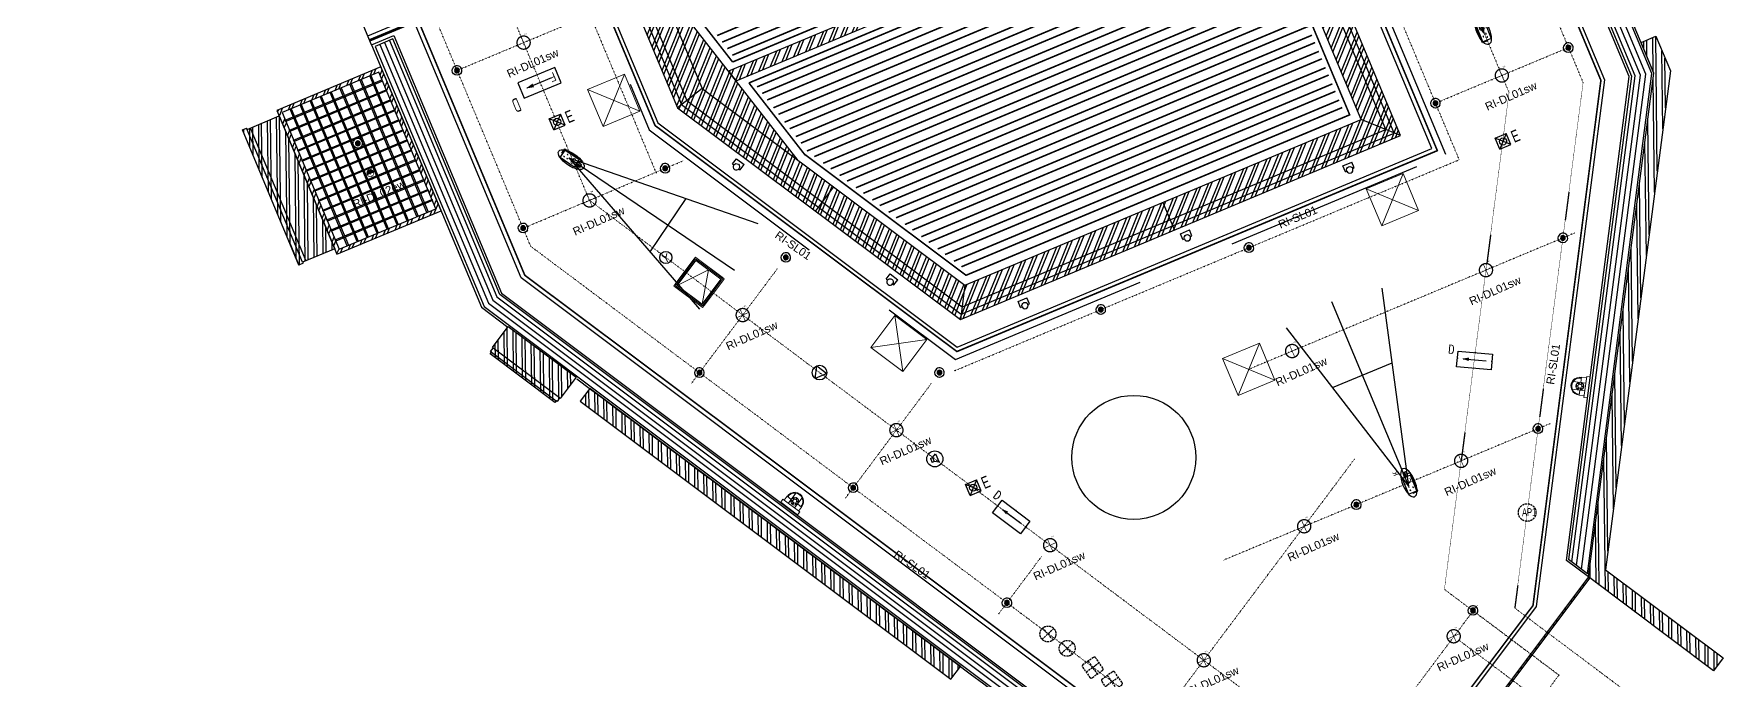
# Model space of a CAD drawing. Header units: millimetres. Extents: x 768159 to 833032, y -1374957 to -1225629.
# Drawn here: x 786417 to 807533, y -1357811 to -1349732 of the extents above; entities that cross this region are included whole.
import ezdxf
from ezdxf.enums import TextEntityAlignment as Align

# ---------------------------------------------------------------- set-up
doc = ezdxf.new("R2010")
doc.units = ezdxf.units.MM
doc.header["$LTSCALE"] = 10
doc.header["$MEASUREMENT"] = 0
for name, pattern in [('ACAD_ISO05W100', [33, 24, -3, 0, -3, 0, -3]), ('ACAD_ISO07W100', [3, 0, -3]), ('CENTER', [50.8, 31.75, -6.35, 6.35, -6.35]), ('DASH', [0.35, 0.25, -0.1]), ('DASHED2', [0.375, 0.25, -0.125])]:
    doc.linetypes.add(name, pattern=pattern)
for name, color, linetype in [('I —平顶—音响设备', 144, 'Continuous'), ('I—平面—填充01(线状)', 8, 'Continuous'), ('I—平顶-投影仪、监控', 62, 'Continuous'), ('I—平顶—喷淋', 21, 'Continuous'), ('I—平顶—填充01(线状)', 8, 'Continuous'), ('I—平顶—暖通', 144, 'Continuous'), ('I—平顶—检修口', 144, 'Continuous'), ('I—平顶—消防指示灯', 62, 'Continuous'), ('I—平顶—消防设施', 10, 'Continuous'), ('I—平顶—灯具', 62, 'Continuous'), ('I—平顶—烟感', 144, 'Continuous'), ('I—平顶—设备定位尺寸标注', 232, 'Continuous'), ('I—平顶—通讯', 24, 'Continuous'), ('I—平顶—造型', 122, 'Continuous')]:
    doc.layers.add(name, color=color, linetype=linetype)
doc.layers.add('检修口', color=7, linetype='Continuous', lineweight=0)
doc.styles.add('_TEL_DIM', font='SIMPLEX', dxfattribs={"width": 0.8, "height": 3.5, "bigfont": 'HZTXT'})
doc.styles.add('ARIAL', font='arial.ttf')
doc.styles.add('hz', font='', dxfattribs={"width": 0.8, "height": 5})
doc.styles.get("Standard").update_dxf_attribs({"font": 'arial.ttf'})
doc.styles.add('XD2008', font='xd-hzs.shx', dxfattribs={"width": 0.7, "bigfont": 'xd-hztxt.shx'})
doc.styles.add('平顶图图例(客房区A2）$0$HZDX', font='ROMANS.shx', dxfattribs={"width": 0.8, "bigfont": 'hztxt.shx'})
doc.styles.add('平顶图图例(客房区A2）$0$XD2008', font='SIMYOU.TTF', dxfattribs={"width": 0.7})
doc.styles.add('幼圆', font='SIMYOU.TTF', dxfattribs={"width": 0.7})
doc.styles.get('hz').set_extended_font_data('Microsoft YaHei')
doc.dimstyles.new('標準', dxfattribs={"dimtxt": 2.5, "dimasz": 0.8, "dimexe": 0, "dimexo": 0, "dimgap": 1, "dimtad": 1, "dimdec": 0, "dimzin": 0, "dimdsep": 46, "dimtxsty": 'Standard', "dimblk": 'DOT', "dimcen": 1, "dimaunit": 1, "dimadec": 3, "dimazin": 0, "dimtfac": 1, "dimtdec": 0, "dimtmove": 2, "dimatfit": 3, "dimfxl": 1, "dimtolj": 1, "dimtzin": 0, "dimarcsym": 0})
pattern_1 = [(90.68913, (763676.32, -1331262.48), (-112.49186, -1.35307), []), (90.68913, (763713.37, -1331224.53), (-112.49186, -1.35307), [])]

# ---------------------------------------------------------------- blocks, each defined once
blk = doc.blocks.new('*D1467')
at = {"layer": 'Defpoints', "color": 0, "transparency": 16777216}
for p in [(83, 69), (83, 0), (-82, 0)]:
    blk.add_point(p, dxfattribs=at)
at = {"color": 0, "transparency": 16777216, "insert": (69, 89), "char_height": 15, "attachment_point": 5}
blk.add_mtext('\\A1;165', dxfattribs=at)
blk = doc.blocks.new('_Dot')
at = {"color": 0, "linetype": 'ByBlock', "lineweight": -2}
blk.add_line((-0.5, 0), (-1, 0), dxfattribs=at)
at = {"color": 0, "linetype": 'ByBlock', "const_width": 0.5}
blk.add_lwpolyline([(-0.25, 0, 1), (0.25, 0, 1)], format="xyb", close=True, dxfattribs=at)
blk = doc.blocks.new('背景音乐广播')
at = {"extrusion": (-0.142132, 0.122044, 0.982295)}
for p, q in [((-48, 26, -10), (-47, -30, -3)), ((-48, 26, -10), (-20, 26, -6)), ((-20, 26, -6), (33, 56, -2)), ((-20, 26, -6), (-20, -29, 1)), ((33, 56, -2), (34, -58, 12)), ((-20, -29, 1), (-47, -30, -3)), ((34, -58, 12), (-20, -29, 1))]:
    blk.add_line(p, q, dxfattribs=at)
blk.add_circle((0, 0), 100)
at = {"color": 7, "extrusion": (-0.142132, 0.122044, 0.982295), "style": '_TEL_DIM', "flags": 1}
blk.add_attdef('A', text='', height=0.004, rotation=131.612, dxfattribs=at).set_placement((0, 0), align=Align.MIDDLE_CENTER)
blk = doc.blocks.new('吸顶扬声器')
for p, q in [((-58, -33), (0, 67)), ((0, 67), (58, -33)), ((58, -33), (-58, -33))]:
    blk.add_line(p, q)
blk.add_circle((0, 0), 67.2)
blk = doc.blocks.new('应急照明灯')
at = {"ltscale": 250}
for p, q in [((-150, -150), (-150, 150)), ((-150, 150), (150, 150)), ((150, 150), (-150, -150)), ((150, -150), (-150, 150)), ((150, -150), (150, 150)), ((-150, -150), (150, -150))]:
    blk.add_line(p, q, dxfattribs=at)
blk.add_circle((0, 0), 90, dxfattribs=at)
at = {"style": '平顶图图例(客房区A2）$0$XD2008', "width": 0.7}
blk.add_text('E', height=300, dxfattribs=at).set_placement((338, -143), align=Align.CENTER)
blk = doc.blocks.new('平顶图图例(客房区A2）$0$烟感')
at = {"layer": 'I—平顶—烟感', "linetype": 'Continuous'}
blk.add_circle((0, 0), 2.16, dxfattribs=at)
at = {"layer": 'I—平顶—烟感', "linetype": 'Continuous', "style": '平顶图图例(客房区A2）$0$HZDX'}
blk.add_text('Y', height=2.86, dxfattribs=at).set_placement((-1.14, -1.69))
blk = doc.blocks.new('上下喷1111')
h = blk.add_hatch(color=256)
h.dxf.hatch_style = 1
edge = h.paths.add_edge_path()
edge.add_arc((0, 0), 0.5, 0, 180)
edge.add_arc((0, 0), 0.5, 180, 360)
at = {"elevation": 0}
for points in [[(-1, 0, -1), (1, 0, 0.084041)], [(-1, 0, 1), (1, 0, -0.084041)]]:
    blk.add_lwpolyline(points, format="xyb", dxfattribs=at)
blk.add_lwpolyline([(0.5, 0, 1), (-0.5, 0, 1)], format="xyb", close=True, dxfattribs=at)
blk = doc.blocks.new('防护冷却水幕')
for p, q in [((-0.75, 0), (-0.75, 1)), ((-0.75, 1), (0.75, 1)), ((-0.75, 0), (-0.5, 0)), ((0.5, 0, 0), (0.75, 0, 0)), ((0.75, 0, 0), (0.75, 1, 0))]:
    blk.add_line(p, q)
for points in [[(-0.5, 0, -0.999989), (0.5, 0, 0.066758)], [(-0.5, 0, 0.999989), (0.5, 0, -0.066758)]]:
    blk.add_lwpolyline(points, format="xyb")
blk = doc.blocks.new('A$Cd42e4ebf')
at = {"lineweight": 0}
for p, q in [((8.81, 7.37), (0, 7.37)), ((0, 7.37), (0, 5.88)), ((8.81, 5.88), (8.81, 7.37)), ((0.59, 5.88), (0.59, 3.81)), ((8.21, 3.81), (8.21, 5.88))]:
    blk.add_line(p, q, dxfattribs=at)
for points in [[(8.81, 5.88), (0, 5.88)], [(0.59, 3.81), (2.79, 3.81)], [(2.79, 5.88), (2.79, 0.56)], [(6.01, 5.88), (6.01, 0.56)], [(8.21, 3.81), (6.01, 3.81)]]:
    blk.add_lwpolyline(points, dxfattribs=at)
for centre, radius in [((4.4, 3.56), 1.65), ((3.34, 2.96), 0.271), ((3.34, 4.19), 0.257), ((4.4, 3.56), 0.804), ((4.4, 4.78), 0.254), ((4.4, 2.35), 0.255), ((5.44, 2.94), 0.269), ((5.46, 4.15), 0.254)]:
    blk.add_circle(centre, radius, dxfattribs=at)
for radius, start, end in [(3.73, 176.09951, 3.90049), (3.4, 175.71085, 4.28915)]:
    blk.add_arc((4.4, 3.56), radius, start, end, dxfattribs=at)
blk = doc.blocks.new('WIFI1')
at = {"linetype": 'DASH', "ltscale": 10, "extrusion": (-0.131049, -0.073706, 0.988632)}
for p, q in [((-91, -39, -15), (92, 37, 15)), ((-39, 92, 2), (39, -92, -2))]:
    blk.add_line(p, q, dxfattribs=at)
blk.add_lwpolyline([(68, -109, 0.414214), (90, -91), (109, 68, 0.414214), (91, 90), (-68, 109, 0.414214), (-90, 91), (-109, -68, 0.414214), (-91, -90), (70, -109)], format="xyb", dxfattribs=at)
blk = doc.blocks.new('碗状1')
at = {"linetype": 'DASH', "ltscale": 10, "extrusion": (-0.131049, -0.073706, 0.988632)}
for p, q in [((86, 48, 15), (-86, -48, -15)), ((-49, 87), (49, -87))]:
    blk.add_line(p, q, dxfattribs=at)
blk.add_circle((0, 0), 100, dxfattribs=at)
blk = doc.blocks.new('*D58')
at = {"layer": 'Defpoints', "color": 0, "transparency": 16777216}
for p in [(43, 36), (43, 0), (-42, 0)]:
    blk.add_point(p, dxfattribs=at)
at = {"color": 0, "transparency": 16777216, "insert": (36, 46), "char_height": 15, "attachment_point": 5}
blk.add_mtext('\\A1;85', dxfattribs=at)
blk = doc.blocks.new('SH9-室内半球1080P')
for p, q in [((93, 213), (345, 213)), ((93, 147), (93, 213)), ((345, 170), (345, 213)), ((103, 147), (93, 147)), ((316, 150), (375, 150)), ((316, 137), (375, 137))]:
    blk.add_line(p, q)
for points in [[(103, 203), (316, 203), (316, 90), (103, 90)], [(316, 170), (375, 170), (375, 123), (316, 123)]]:
    blk.add_lwpolyline(points, close=True)
at = {"const_width": 5.69}
for points in [[(137, 124, -1), (143, 124, -1)], [(160, 169, -1), (166, 169, -1)], [(189, 124, 1), (183, 124, 1)]]:
    blk.add_lwpolyline(points, format="xyb", close=True, dxfattribs=at)
for centre in [(140, 124), (163, 169), (186, 124)]:
    blk.add_arc(centre, 5.69, 0, 180)
blk.add_ellipse((234, 147), major_axis=(-189, 0), ratio=0.414634)
at = {"layer": 'Defpoints', "linetype": 'ByBlock'}
for p, q in [((197, 147), (2611, 794)), ((1697, -255), (1697, 549)), ((197, 147), (2697, 147)), ((197, 147), (2611, -500))]:
    blk.add_line(p, q, dxfattribs=at)
at = {"style": 'hz', "width": 0.8}
blk.add_text('C', height=79.2, dxfattribs=at).set_placement((259, 146), align=Align.MIDDLE)
blk = doc.blocks.new('*U1485')
for p, q in [((-100, 81), (152, 81)), ((-100, 15), (-100, 81)), ((-90, 15), (-100, 15)), ((122, 18), (182, 18)), ((122, 5), (182, 5)), ((152, 38), (152, 81))]:
    blk.add_line(p, q)
for points in [[(-90, 71), (122, 71), (122, -41), (-90, -41)], [(122, 38), (182, 38), (182, -8), (122, -8)]]:
    blk.add_lwpolyline(points, close=True)
at = {"const_width": 5.69}
for points in [[(-33, 38, -1), (-28, 38, -1)], [(-56, -8, -1), (-50, -8, -1)], [(-5, -8, 1), (-11, -8, 1)]]:
    blk.add_lwpolyline(points, format="xyb", close=True, dxfattribs=at)
for centre in [(-31, 38), (-53, -8), (-8, -8)]:
    blk.add_arc(centre, 5.69, 0, 180)
blk.add_ellipse((41, 15), major_axis=(-189, 0), ratio=0.414634)
blk.add_point((41, 15))
at = {"layer": 'Defpoints', "color": 6, "linetype": 'ByBlock'}
for p, q in [((0, 0), (2415, 647)), ((1507, -404), (1502, 402)), ((0, 0), (2500, 0)), ((0, 0), (2415, -647))]:
    blk.add_line(p, q, dxfattribs=at)
at = {"style": 'hz', "width": 0.8}
for s, p in [('C', (66, 15)), ('R', (209, -87))]:
    blk.add_text(s, height=79.2, dxfattribs=at).set_placement(p, align=Align.MIDDLE)
blk = doc.blocks.new('A$Ca46df362')
at = {"linetype": 'DASH', "ltscale": 10}
blk.add_circle((0, 0), 110, dxfattribs=at)
at = {"insert": (-65, 54, 0), "char_height": 100, "attachment_point": 1, "rotation": 0.6932, "style": '幼圆'}
blk.add_mtext_dynamic_manual_height_columns('AP1', width=111.92, gutter_width=1, heights=[0], dxfattribs=at)
blk = doc.blocks.new('0.001111.')
for p, q in [((-234, 0), (165, 166)), ((-133, -56), (133, 56)), ((165, 166), (241, -16)), ((-158, -183), (-234, 0)), ((241, -16), (-158, -183))]:
    blk.add_line(p, q)
for p in [(-35, 83), (199, 83), (-199, -83)]:
    blk.add_point(p)
blk.add_solid([(-75, -8), (-146, -61), (-58, -48)])
at = {"style": '_TEL_DIM', "width": 0.8}
blk.add_attdef('D', (-333, -82), '', height=106, rotation=22.686, dxfattribs=at)
at = {"style": '_TEL_DIM', "flags": 1}
blk.add_attdef('A', text='', height=0.006, rotation=202.686, dxfattribs=at).set_placement((-35, 83), align=Align.MIDDLE_CENTER)
blk = doc.blocks.new('DD-F')
for p, q in [((432, 180), (-432, 180)), ((-432, 180), (-432, -180)), ((432, -180), (432, 180)), ((-432, -180), (432, -180))]:
    blk.add_line(p, q)
at = {"color": 81}
blk.add_line((288, 0), (-288, 0), dxfattribs=at)
blk.add_solid([(144, 43), (317, 0), (144, -43)], dxfattribs=at)
at = {"color": 81, "style": 'XD2008', "width": 0.7}
blk.add_text('D', height=300, rotation=0, dxfattribs=at).set_placement((565, 105))
at = {"color": 81, "style": '_TEL_DIM', "width": 0.8}
blk.add_text('F', height=178, dxfattribs=at).set_placement((-369, -93))
blk = doc.blocks.new('BLK20230516150645_01189')
at = {"layer": '检修口'}
for p, q in [((107286, 146417), (107622, 146615)), ((107637, 146589), (107301, 146392)), ((107622, 146615), (107648, 146630)), ((107835, 146253), (107637, 146589)), ((107648, 146630), (107663, 146605)), ((107663, 146605), (107861, 146269)), ((107260, 146402), (107286, 146417)), ((107275, 146376), (107260, 146402)), ((107473, 146040), (107275, 146376)), ((107301, 146391), (107499, 146055)), ((107499, 146055), (107835, 146253)), ((107850, 146227), (107514, 146030)), ((107876, 146243), (107850, 146227)), ((107861, 146269), (107876, 146243)), ((107488, 146014), (107473, 146040)), ((107514, 146030), (107488, 146014))]:
    blk.add_line(p, q, dxfattribs=at)
at = {"layer": '检修口', "flags": 128}
for points in [[(107856, 146248), (107642, 146610), (107280, 146397), (107494, 146035), (107856, 146248)], [(107494, 146035), (107856, 146248), (107642, 146610), (107280, 146397), (107494, 146035)], [(107301, 146391), (107736, 146421), (107499, 146055)]]:
    blk.add_lwpolyline(points, dxfattribs=at)
blk = doc.blocks.new('*U1468')
at = {"const_width": 16.5}
blk.add_lwpolyline([(82.5, 0, 0.4142136), (0, 82.5, 0.4142136), (-82.5, 0, 0.4142136), (0, -82.5, 0.4142136)], format="xyb", close=True, dxfattribs=at)
at = {"const_width": 8.25}
for points in [[(-82.5, 0), (82.5, 0)], [(0, -82.5), (0, 82.5)]]:
    blk.add_lwpolyline(points, dxfattribs=at)
dim = blk.add_linear_dim(base=(82.5, 69.3), p1=(-82.5, 0), p2=(82.5, 0), dimstyle='標準', override={"dimtxt": 15, "dimgap": 5, "dimse1": 1, "dimse2": 1, "dimsd1": 1, "dimsd2": 1})
dim.commit()
dim.dimension.update_dxf_attribs({"geometry": '*D1467', "text_midpoint": (69.3, 88.9), "dimtype": 128})
blk = doc.blocks.new('*U1469')
blk.add_blockref('*U1468', (0, 0))
at = {"style": 'ARIAL'}
blk.add_text('RI-DL01sw', height=100, dxfattribs=at).set_placement((0, -280), align=Align.MIDDLE_CENTER)
blk.add_text('RI-DL01sw', height=100, dxfattribs=at).set_placement((0, -280), align=Align.MIDDLE_CENTER)
blk = doc.blocks.new('*U57')
at = {"const_width": 4.25}
for points in [[(-85, 0), (85, 0)], [(0, -85), (0, 85)]]:
    blk.add_lwpolyline(points, dxfattribs=at)
at = {"const_width": 8.5}
blk.add_lwpolyline([(42.5, 0, 0.4142136), (0, 42.5, 0.4142136), (-42.5, 0, 0.4142136), (0, -42.5, 0.4142136)], format="xyb", close=True, dxfattribs=at)
dim = blk.add_linear_dim(base=(42.5, 35.7), p1=(-42.5, 0), p2=(42.5, 0), dimstyle='標準', override={"dimtxt": 15, "dimgap": 5, "dimse1": 1, "dimse2": 1, "dimsd1": 1, "dimsd2": 1})
dim.commit()
dim.dimension.update_dxf_attribs({"geometry": '*D58', "text_midpoint": (35.7, 45.8), "dimtype": 160})
blk = doc.blocks.new('RI-DL02ew')
h = blk.add_hatch(color=256)
h.dxf.hatch_style = 1
h.paths.add_polyline_path([(42, 0, 1), (-43, 0)])
blk.add_line((-43, 0), (42, 0))
blk.add_arc((0, 0), 42.5, 0, 180)
blk.add_blockref('*U57', (0, 0))
at = {"style": 'ARIAL'}
blk.add_text('RI-DL02ew', height=100, dxfattribs=at).set_placement((0, -280), align=Align.MIDDLE_CENTER)
blk.add_text('RI-DL02ew', height=100, dxfattribs=at).set_placement((0, -280), align=Align.MIDDLE_CENTER)

msp = doc.modelspace()

# ---------------------------------------------------------------- hatches: boundary and pattern name
at = {"layer": 'I—平面—填充01(线状)'}
h = msp.add_hatch(dxfattribs=at)
h.set_pattern_fill('ANSI32', color=256, scale=300, angle=23)
h.set_pattern_definition([(68, (964.69, 544.88), (-104.308184, 42.143242), []), (68, (1013.51, 565.6), (-104.308184, 42.143242), [])])
h.paths.add_polyline_path([(791442.2, -1351917.2), (790233.8, -1352422.4), (789520.2, -1350715.6), (790728.5, -1350210.3)], flags=16)
h.paths.add_polyline_path([(791507.3, -1351943.2), (790216.5, -1352484.8), (789464.6, -1350686.4), (790756.8, -1350148.1)])
at = {"layer": 'I—平顶—填充01(线状)'}
h = msp.add_hatch(dxfattribs=at)
h.set_pattern_fill('ANSI32', color=256, scale=300, angle=23)
h.paths.add_polyline_path([(792763.5, -1336118.5), (790843.1, -1339368.5), (790744.5, -1340784.8), (794192.8, -1349032.5), (795973.4, -1351317.3), (798052.4, -1352875.2), (803007.4, -1350803.5), (796257.6, -1334657.7)], flags=16)
h.paths.add_polyline_path([(792504.2, -1335820.4), (790016.9, -1340017.5), (794464.4, -1350655.2), (797999.1, -1353303.9), (803498, -1351004.8), (796459, -1334167.1)])
h = msp.add_hatch(dxfattribs=at)
h.set_pattern_fill('ANSI32', color=256, scale=300, angle=23)
h.set_pattern_definition(pattern_1)
h.paths.add_polyline_path([(803823.1, -1342902.4), (803639, -1342979.4), (800765.4, -1336105.9), (800949.4, -1336029)])
h.paths.add_polyline_path([(805908.9, -1348409), (806093.5, -1348331.9), (804421, -1344332.5), (804236.6, -1344409.6)])
h.paths.add_polyline_path([(807533.3, -1357532.5), (807412.7, -1357693.5), (805848.4, -1356520.1), (806667.4, -1350224.1), (806506.5, -1349839.2), (806691, -1349762.1), (806872.7, -1350196.6), (806061.7, -1356430.3)])
h = msp.add_hatch(dxfattribs=at)
h.set_pattern_fill('ANSI32', color=256, scale=300, angle=23)
h.paths.add_polyline_path([(790777.8, -1339822.3), (790806.7, -1339891.5), (790812.5, -1339970.4), (797338.1, -1337242.3), (797257.1, -1337113.6)])
h.paths.add_polyline_path([(791548.3, -1342708.2), (798421.9, -1339834.7), (798364, -1339696.2), (791490.5, -1342570)])
h.paths.add_polyline_path([(792632.1, -1345300.5), (799505.6, -1342427), (799447.7, -1342288.6), (792574.3, -1345162.3)])
h.paths.add_polyline_path([(793715.9, -1347892.9), (800589.5, -1345019.4), (800531.6, -1344881), (793658.2, -1347754.7)])
h.paths.add_polyline_path([(795195.7, -1350319.8), (801663.5, -1347588.8), (801624.9, -1347496.6), (795100.3, -1350197.3)])
h = msp.add_hatch(dxfattribs=at)
h.set_pattern_fill('ANSI32', color=256, scale=300, angle=23)
h.set_pattern_definition([(90.68913, (763561.95, -1330988.92), (-112.49186, -1.35307), []), (90.68913, (763599, -1330950.97), (-112.49186, -1.35307), [])])
h.paths.add_polyline_path([(789025.7, -1350933.1), (789076.4, -1350911.9), (789082.2, -1350925.8), (789483.7, -1350757.9), (790178, -1352418.6), (789776.5, -1352586.5), (789782.3, -1352600.3), (789731.5, -1352621.5), (789621, -1352357.2), (789731.5, -1352621.5)])
h = msp.add_hatch(dxfattribs=at)
h.set_pattern_fill('ANSI32', color=256, scale=300, angle=23)
h.set_pattern_definition(pattern_1)
h.paths.add_polyline_path([(792347.7, -1353389.4), (793196, -1354025), (792998.1, -1354289.1), (792990.1, -1354283.1), (792957.1, -1354327.1), (792945.1, -1354318.1), (792930.1, -1354338.2), (792121.9, -1353732.5), (792136.9, -1353712.5), (792124.9, -1353703.5), (792157.8, -1353659.5), (792149.8, -1353653.5)])
h = msp.add_hatch(dxfattribs=at)
h.set_pattern_fill('ANSI32', color=256, scale=300, angle=23)
h.set_pattern_definition(pattern_1)
h.paths.add_polyline_path([(797879, -1357797.3), (797999, -1357637.3), (793366.1, -1354165), (793246.1, -1354325)])
h.paths.add_polyline_path([(803935.2, -1362334.3), (804055, -1362174.3), (799239, -1358567.3), (799119, -1358727.3)])
h = msp.add_hatch(dxfattribs=at)
h.set_pattern_fill('ANSI32', color=256, scale=300, angle=23)
h.set_pattern_definition([(90.6875, (798052.36, -1352875.16), (-112.4919, -1.3499), []), (90.6875, (798089.4, -1352837.21), (-112.4919, -1.3499), [])])
h.paths.add_polyline_path([(805864.4, -1356532.1), (805848.4, -1356520.1), (802487.7, -1361000.4), (802503.7, -1361012.4)])

# ---------------------------------------------------------------- linework, layer by layer
at = {"layer": 'Defpoints', "color": 51, "linetype": 'DASHED2', "ltscale": 1000, "true_color": 0xf8f6b0}
msp.add_lwpolyline([(792203.5, -1335474.7), (789531.3, -1339983.7), (794108.7, -1350932.2), (797937.4, -1353801.2), (804067.2, -1351238.4), (796692.5, -1333598)], close=True, dxfattribs=at)
at = {"layer": 'I—平顶—暖通'}
for p, q in [((790903.6, -1349796.2), (790682.3, -1349889.1)), ((805836.1, -1356479.6), (805599.4, -1356302.2)), ((805832.4, -1356508.1), (805832.4, -1356508.1))]:
    msp.add_line(p, q, dxfattribs=at)
for points in [[(805836.1, -1356479.6), (806641.8, -1350227.6), (803715.9, -1343228.8), (803485.2, -1343325.3), (806385.2, -1350262), (805599.4, -1356302.2)], [(805640.8, -1356333.2), (806431.4, -1350255.8), (803530.6, -1343317.1)], [(805700.5, -1356378), (806498.1, -1350246.8), (803590.6, -1343292.1)], [(805760.2, -1356422.7), (806564.8, -1350237.9), (803650.6, -1343267)], [(790682.3, -1349889.1), (792047.1, -1353141.5), (802484.8, -1360970.9)], [(790742.2, -1349864), (792100.3, -1353100.1), (802523.8, -1360918.9)], [(790802.2, -1349838.8), (792153.4, -1353058.7), (802562.8, -1360866.9)], [(790862.1, -1349813.7), (792206.6, -1353017.3), (802601.8, -1360814.9)], [(802628.8, -1360778.9), (792243.3, -1352988.7), (790903.7, -1349796.2)]]:
    msp.add_lwpolyline(points, dxfattribs=at)
at = {"layer": 'I—平顶—检修口', "linetype": 'Continuous', "lineweight": 0}
for p, q in [((793801.4, -1350236), (793532.9, -1350890.2)), ((793994.2, -1350697.3), (793340, -1350428.9)), ((803532.9, -1351478.2), (803264.5, -1352132.4)), ((803071.6, -1351671.1), (803725.8, -1351939.5)), ((797180.1, -1353251), (797280.4, -1353950.9)), ((797580.3, -1353550.8), (796880.3, -1353651.1)), ((801737.2, -1353597.7), (801468.7, -1354251.9)), ((801275.9, -1353790.5), (801930.1, -1354059))]:
    msp.add_line(p, q, dxfattribs=at)
for points in [[(793801.4, -1350236), (793994.2, -1350697.3), (793532.9, -1350890.2), (793340, -1350428.9)], [(803071.6, -1351671.1), (803532.9, -1351478.2), (803725.8, -1351939.5), (803264.5, -1352132.4)], [(797180.1, -1353251), (797580.3, -1353550.8), (797280.4, -1353950.9), (796880.3, -1353651.1)], [(801275.9, -1353790.5), (801737.2, -1353597.7), (801930.1, -1354059), (801468.7, -1354251.9)]]:
    msp.add_lwpolyline(points, close=True, dxfattribs=at)
at = {"layer": 'I—平顶—消防设施', "linetype": 'ACAD_ISO05W100', "ltscale": 0.05, "const_width": 20, "elevation": 0}
msp.add_lwpolyline([(793647.2, -1348545.2), (790616.8, -1349812.2)], dxfattribs=at)
at = {"layer": 'I—平顶—灯具', "linetype": 'CENTER', "ltscale": 0.01, "const_width": 20}
for points in [[(803113.9, -1343399.3), (806004.5, -1350312.8), (805155.9, -1356877.1), (802599.8, -1360267.6), (792554.2, -1352749.5), (791224.3, -1349569)], [(793288, -1348738.7), (794182.4, -1350877.8), (797955.3, -1353702.9), (803960.2, -1351192), (801061, -1344257.7)], [(795151.6, -1350084.2), (794279.6, -1348964.8)], [(796058.5, -1351248.2), (795355.7, -1350346.1)]]:
    msp.add_lwpolyline(points, dxfattribs=at)
at = {"layer": 'I—平顶—灯具', "linetype": 'CENTER', "ltscale": 0.01, "const_width": 20, "elevation": 0}
for points in [[(794289, -1348976.9), (793851.1, -1347929.6), (800521.8, -1345140.6), (801482.1, -1347437.5), (795151.6, -1350084.2)], [(794957.7, -1349753.9), (801289.1, -1347106.8)], [(795021.4, -1349835.7), (801327.7, -1347199.1)], [(795085.1, -1349917.4), (801366.2, -1347291.3)], [(795148.8, -1349999.2), (801404.8, -1347383.6)], [(796049, -1351236), (798069.2, -1352749.6), (802864.6, -1350744.3), (801605.4, -1347732.9), (795355.7, -1350346.1)], [(795457.2, -1350395), (801591.4, -1347829.8)], [(795520.9, -1350476.8), (801629.9, -1347922.1)], [(795584.6, -1350558.5), (801668.5, -1348014.4)], [(795661, -1350656.6), (801714.8, -1348125.1)], [(795724.7, -1350738.4), (801753.4, -1348217.3)], [(795801.1, -1350836.5), (801799.7, -1348328.1)], [(795864.8, -1350918.2), (801838.2, -1348420.3)], [(795941.3, -1351016.4), (801884.5, -1348531)], [(796005, -1351098.1), (801923.1, -1348623.3)], [(796080, -1351196.8), (801969.4, -1348734)], [(796172.9, -1351266.3), (802008, -1348826.3)], [(796284.3, -1351349.8), (802054.3, -1348937)], [(796377.2, -1351419.4), (802092.8, -1349029.2)], [(796488.6, -1351502.9), (802139.1, -1349140)], [(796581.4, -1351572.4), (802177.7, -1349232.2)], [(796692.8, -1351655.9), (802224, -1349342.9)], [(796785.7, -1351725.5), (802262.6, -1349435.2)], [(796897.1, -1351808.9), (802308.8, -1349545.9)], [(796990, -1351878.5), (802347.4, -1349638.2)], [(797101.4, -1351962), (802393.7, -1349748.9)], [(797194.2, -1352031.6), (802432.3, -1349841.1)], [(797305.6, -1352115), (802478.6, -1349951.8)], [(797398.5, -1352184.6), (802517.1, -1350044.1)], [(797509.9, -1352268.1), (802563.4, -1350154.8)], [(797602.8, -1352337.6), (802602, -1350247.1)], [(797714.2, -1352421.1), (802648.3, -1350357.8)], [(802694.8, -1350338.3), (802694.8, -1350338.3)], [(797807, -1352490.7), (802686.9, -1350450.1)], [(797918.4, -1352574.2), (802733.1, -1350560.8)], [(802779.7, -1350541.3), (802779.7, -1350541.3)], [(798011.3, -1352643.7), (802771.7, -1350653)]]:
    msp.add_lwpolyline(points, dxfattribs=at)
at = {"layer": 'I—平顶—设备定位尺寸标注', "color": 8, "linetype": 'ACAD_ISO07W100', "ltscale": 0.02}
for p, q in [((791707, -1350189.8, 0), (793367.7, -1349495.5, 0)), ((803986.2, -1350577.5, 0), (805646.9, -1349883.2, 0)), ((792523.6, -1352165.9, 0), (794533.1, -1351318.4, 0)), ((805679.9, -1352220.4), (801594.8, -1353928.2)), ((794636.5, -1354103.2, 0), (795714.1, -1352664.9, 0)), ((796557.5, -1355541.3, 0), (797634.6, -1354103.9, 0)), ((805369.7, -1354604.4), (801284.6, -1356312.2)), ((800399.9, -1358417.7, 0), (802926.7, -1355044.7, 0)), ((798478.8, -1356979.6, 0), (799016.9, -1356260.5)), ((802245.1, -1359830.8, 0), (804461.5, -1356873.5, 0)), ((805479.5, -1357746.6), (804468, -1356989.1, 0)), ((805239.7, -1358066.8), (804228.2, -1357309.3, 0))]:
    msp.add_line(p, q, dxfattribs=at)
for points in [[(802925.8, -1343510.4), (805782.1, -1350342.8), (804927.9, -1356908.3), (806412, -1358020.5), (804164, -1361023.4), (792628.5, -1352388), (791416.4, -1349488.7)], [(802095.4, -1343857.6), (804856.4, -1350467.2), (804048.8, -1356675.2), (805479.6, -1357746.5), (803974.3, -1359757.2), (793364.1, -1351814.4), (792258.3, -1349169.2)], [(797921, -1353944.9), (804233.6, -1351305.7), (801272.8, -1344223.3)], [(793077.1, -1348794.4), (794197.5, -1351474.3)]]:
    msp.add_lwpolyline(points, dxfattribs=at)
at = {"layer": 'I—平顶—造型'}
for p, q in [((794771, -1350416.3), (794464.4, -1350655.2)), ((789776.5, -1352586.5, 0), (789076.4, -1350911.9, 0)), ((789123.7, -1350908.4, 0), (789818, -1352569.1, 0)), ((803498, -1351004.8), (803007.4, -1350803.5)), ((796411.7, -1351645.7), (796186.8, -1351945.8)), ((800529.9, -1351839.3), (800674.5, -1352185.3)), ((798052.4, -1352875.2), (797999.1, -1353303.9)), ((792136.9, -1353712.5), (792945.1, -1354318.1)), ((792990.1, -1354283.1), (792157.8, -1353659.5, 0)), ((805848.4, -1356520.1), (805572.7, -1356313.5)), ((805848.4, -1356520.1), (802487.8, -1361000.2, 0.1)), ((805864.4, -1356532.1), (802503.8, -1361012.2, 0.1)), ((805195.1, -1356891.1), (802599.9, -1360350.8))]:
    msp.add_line(p, q, dxfattribs=at)
for points in [[(790639.5, -1349867.7), (786417.2, -1339766.2), (791735.9, -1330791.3), (790989.6, -1329003.7)], [(805572.7, -1356313.5), (806359.5, -1350265.4), (803452.5, -1343311.9), (803730.1, -1343195.8)], [(807413.3, -1357692.7), (805848.4, -1356520.1), (806667.4, -1350224.1), (803683.8, -1343085.1)], [(803156.5, -1343381.5), (806051.6, -1350306.8), (805195.1, -1356891.1)], [(793330.5, -1348721), (794219.1, -1350846.3), (797958, -1353646.2), (803890.5, -1351165.9), (801011.2, -1344278.5)], [(795971.8, -1351315.9), (794192.8, -1349032.5)], [(802599.9, -1360350.8), (792509, -1352781.6), (791174.6, -1349589.8)], [(790639.5, -1349867.7), (790917.1, -1349751.7), (792263.8, -1352972.8), (802659.8, -1360770.9)], [(790639.5, -1349867.7), (792012, -1353150.3), (792341.7, -1353397.4)], [(792347.7, -1353389.4), (793196, -1354025), (792998.1, -1354289.1), (792990.1, -1354283.1), (792957.1, -1354327.1), (792945.1, -1354318.1), (792930.1, -1354338.2), (792121.9, -1353732.5), (792136.9, -1353712.5), (792124.9, -1353703.5), (792157.8, -1353659.5), (792149.8, -1353653.5), (792347.7, -1353389.4)]]:
    msp.add_lwpolyline(points, dxfattribs=at)
for points in [[(792504.2, -1335820.4), (790016.9, -1340017.5), (794464.4, -1350655.2), (797999.1, -1353303.9), (803498, -1351004.8), (796459, -1334167.1)], [(792545.7, -1335868.1), (790083.9, -1340022.2), (794513.4, -1350617), (798007.6, -1353235.3), (803419.5, -1350972.6), (796426.8, -1334245.6)], [(792601, -1335931.7), (790173.2, -1340028.4), (794578.8, -1350566), (798019, -1353143.8), (803314.9, -1350929.7), (796383.8, -1334350.3)], [(792763.5, -1336118.5), (790435.5, -1340046.7), (794771, -1350416.3), (798052.4, -1352875.2), (803007.4, -1350803.5), (796257.6, -1334657.7)], [(795195.7, -1350319.8), (801673.1, -1347611.9), (801615.3, -1347473.5), (795100.3, -1350197.3), (795156.1, -1350268.9)]]:
    msp.add_lwpolyline(points, close=True, dxfattribs=at)
at = {"layer": 'I—平顶—造型', "elevation": 0}
for points in [[(790612.9, -1349803), (793588, -1348559.1)], [(790620.6, -1349821.4), (793595.7, -1348577.6)], [(790593.6, -1349756.8), (790870.8, -1349640.9)], [(790775.1, -1350321.7), (789566.8, -1350826.9), (789561, -1350813), (790769.4, -1350307.9), (790775.1, -1350321.7)], [(791082.3, -1352067.7), (790368.7, -1350360.8), (790382.5, -1350355.1), (791096.1, -1352061.9), (791082.3, -1352067.7)], [(791206.8, -1352015.6), (790493.2, -1350308.8), (790507, -1350303), (791220.6, -1352009.8), (791206.8, -1352015.6)], [(791331.3, -1351963.6), (790617.7, -1350256.8), (790631.5, -1350251), (791345.1, -1351957.8), (791331.3, -1351963.6)], [(790827.2, -1350446.2), (789618.9, -1350951.5), (789613.1, -1350937.6), (790821.5, -1350432.4), (790827.2, -1350446.2)], [(790879.3, -1350570.8), (789670.9, -1351076), (789665.2, -1351062.2), (790873.5, -1350557), (790879.3, -1350570.8)], [(790584.3, -1352275.9), (789870.7, -1350569), (789884.5, -1350563.3), (790598.1, -1352270.1), (790584.3, -1352275.9)], [(790708.8, -1352223.8), (789995.2, -1350517), (790009, -1350511.2), (790722.6, -1352218), (790708.8, -1352223.8)], [(790833.3, -1352171.7), (790119.7, -1350464.9), (790133.5, -1350459.2), (790847.1, -1352166), (790833.3, -1352171.7)], [(790957.8, -1352119.7), (790244.2, -1350412.9), (790258, -1350407.1), (790971.6, -1352113.9), (790957.8, -1352119.7)], [(789025.7, -1350933.1), (789025.7, -1350933.1), (789025.7, -1350933.1), (789076.4, -1350911.9), (789082.2, -1350925.8), (789483.7, -1350757.9), (790178, -1352418.6), (789776.5, -1352586.5), (789782.3, -1352600.3), (789731.5, -1352621.5), (789621, -1352357.2), (789731.5, -1352621.5), (789025.7, -1350933.1)], [(790335.3, -1352380), (789621.7, -1350673.1), (789635.5, -1350667.4), (790349.1, -1352374.2), (790335.3, -1352380)], [(790931.4, -1350695.4), (789723, -1351200.6), (789717.3, -1351186.8), (790925.6, -1350681.6), (790931.4, -1350695.4)], [(790459.8, -1352327.9), (789746.2, -1350621.1), (789760, -1350615.3), (790473.6, -1352322.1), (790459.8, -1352327.9)], [(790983.5, -1350820), (789775.1, -1351325.2), (789769.3, -1351311.4), (790977.7, -1350806.2), (790983.5, -1350820)], [(791035.5, -1350944.6), (789827.2, -1351449.8), (789821.4, -1351435.9), (791029.8, -1350930.8), (791035.5, -1350944.6)], [(791087.6, -1351069.1), (789879.3, -1351574.4), (789873.5, -1351560.5), (791081.9, -1351055.4), (791087.6, -1351069.1)], [(791139.7, -1351193.7), (789931.3, -1351698.9), (789925.6, -1351685.1), (791133.9, -1351179.9), (791139.7, -1351193.7)], [(791191.8, -1351318.3), (789983.4, -1351823.5), (789977.7, -1351809.7), (791186, -1351304.5), (791191.8, -1351318.3)], [(791243.9, -1351442.9), (790035.5, -1351948.1), (790029.7, -1351934.3), (791238.1, -1351429.1), (791243.9, -1351442.9)], [(791296, -1351567.5), (790087.6, -1352072.7), (790081.8, -1352058.8), (791290.2, -1351553.7), (791296, -1351567.5)], [(791348, -1351692), (790139.7, -1352197.3), (790133.9, -1352183.4), (791342.3, -1351678.3), (791348, -1351692)], [(791400.1, -1351816.6), (790191.8, -1352321.8), (790186, -1352308), (791394.4, -1351802.8), (791400.1, -1351816.6)]]:
    msp.add_lwpolyline(points, dxfattribs=at)
for points in [[(807533.3, -1357532.5), (807412.7, -1357693.5), (805848.4, -1356520.1), (806667.4, -1350224.1), (806506.5, -1349839.2), (806691, -1349762.1), (806872.7, -1350196.6), (806061.7, -1356430.3)], [(790755.4, -1350144.9), (789454.8, -1350688.7), (790206.9, -1352487.8), (791507.6, -1351944.1)], [(790728.5, -1350210.3), (789520.2, -1350715.6), (790233.8, -1352422.4), (791442.2, -1351917.2)], [(797879, -1357797.3), (797999, -1357637.3), (793366.1, -1354165), (793246.1, -1354325)]]:
    msp.add_lwpolyline(points, close=True, dxfattribs=at)
at = {"layer": 'I—平顶—造型'}
msp.add_lwpolyline([(793206.2, -1354044.7, 0.0002302), (804055.1, -1362174.3)], format="xyb", dxfattribs=at)
msp.add_circle((800166.6, -1355026.1), 775, dxfattribs=at)

# ---------------------------------------------------------------- block references
at = {"layer": 'I —平顶—音响设备', "color": 7, "rotation": 22.66674362676885}
msp.add_blockref('背景音乐广播', (797679.3, -1355044.7, 0), dxfattribs=at)
at = {"layer": 'I—平顶-投影仪、监控'}
for p, rotation in [((804757.4, -1349848.6, 0), 112.7833138522556), ((792858.9, -1351294.5, 0), 325.8736543884417)]:
    msp.add_blockref('SH9-室内半球1080P', p, dxfattribs=dict(at, rotation=rotation))
at = {"layer": 'I—平顶-投影仪、监控', "extrusion": (-5.38207e-09, -2.25015e-09, 1), "xscale": -0.9999999999999986, "rotation": 292.688925033668}
msp.add_blockref('*U1485', (803604.7, -1355386.6, 0), dxfattribs=at)
at = {"layer": 'I—平顶-投影仪、监控'}
for p, xscale, yscale, zscale, rotation in [((805652.7, -1353991.4, 0), 29.90098722697664, 29.90098722697664, 29.90098722697664, 262.5929391797374), ((796096.9, -1355567.1), 29.90098722697663, 29.90098722697663, 29.90098722697663, 143.17167501873)]:
    msp.add_blockref('A$Cd42e4ebf', p, dxfattribs=dict(at, xscale=xscale, yscale=yscale, zscale=zscale, rotation=rotation))
at = {"layer": 'I—平顶—喷淋', "extrusion": (7.41388e-10, -1.4776e-08, 1), "xscale": 60.00000000000065, "yscale": 60.00000000000065, "zscale": 60.00000000000065, "rotation": 158.1416134251435}
for p in [(805597.6, -1349905, 0), (791707, -1350189.8, 0), (803936.9, -1350599.4, 0), (790466.9, -1351101, 0), (794309, -1351413.3, 0), (792533.2, -1352160.1, 0), (805529.6, -1352283.2, 0), (795817.5, -1352526.8, 0), (801605, -1352404.7, 0), (799754.8, -1353178.2, 0), (794738.2, -1353967.3, 0), (797738, -1353965.8, 0), (805219.5, -1354667.2, 0), (796659.2, -1355405.5, 0), (802947.9, -1355616.9, 0), (798580.5, -1356843.8, 0), (804406.3, -1356939.4, 0)]:
    msp.add_blockref('上下喷1111', p, dxfattribs=at)
at = {"layer": 'I—平顶—喷淋', "extrusion": (3.30598e-06, 4.38525e-06, 1), "xscale": 80.00057856813524, "yscale": 80.00057856813524, "zscale": 80.00057856813524, "rotation": 323.0225588193689}
for p in [(795199.3, -1351393.7, -3.3), (797120.1, -1352832.6, -3.3)]:
    msp.add_blockref('防护冷却水幕', p, dxfattribs=at)
at = {"layer": 'I—平顶—喷淋', "extrusion": (-2.11864e-06, 5.06876e-06, 1), "xscale": 80.00057856813531, "yscale": 80.00057856813531, "zscale": 80.00057856813531, "rotation": 22.68391896246374}
for p in [(802865.8, -1351431.8, -8.6), (800836.1, -1352280.4, -8.6), (798806.3, -1353128.9, -8.6)]:
    msp.add_blockref('防护冷却水幕', p, dxfattribs=at)
at = {"layer": 'I—平顶—消防指示灯', "color": 3, "xscale": 0.5, "yscale": 0.5, "zscale": 0.5, "rotation": 22.68913179328619}
for p in [(792958.9, -1350832.9, 0), (804781.6, -1351076.6), (798159.6, -1355404.2, 0)]:
    msp.add_blockref('应急照明灯', p, dxfattribs=at)
at = {"layer": 'I—平顶—消防指示灯', "ltscale": 0.001}
for p, rotation in [((804425.9, -1353806.2), 332.2877884575244), ((798639.9, -1355763.6, 0), 300.4651386822448)]:
    msp.add_blockref('0.001111.', p, dxfattribs=dict(at, rotation=rotation)).add_auto_attribs({'D': 'D'})
at = {"layer": 'I—平顶—消防设施', "xscale": 1.363988377475934, "yscale": 1.363988377475934, "zscale": 1.363988377475934, "rotation": 22.71211184745571}
msp.add_blockref('吸顶扬声器', (796238.3, -1353966.3, 0), dxfattribs=at)
at = {"layer": 'I—平顶—灯具'}
for name, p, rotation in [('*U1469', (792539.5, -1349841.8), 24), ('*U1469', (804766.7, -1350252.4, 0), 24), ('RI-DL02ew', (790623.1, -1351474.8, 0), 22.68916981602344), ('*U1469', (793364, -1351814.4), 24), ('*U1469', (804567.9, -1352685.3), 24), ('*U1469', (795277.9, -1353247, 0), 24), ('*U1469', (802145.4, -1353696.7, 0), 24), ('*U1469', (797199, -1354685.1, 0), 24), ('*U1469', (804257.8, -1355069.3), 24), ('*U1469', (802296, -1355886.5, 0), 24), ('*U1469', (799120.1, -1356123.2, 0), 24), ('*U1469', (804164.5, -1357261.5, 0), 24), ('*U1469', (801041.2, -1357561.3, 0), 24)]:
    msp.add_blockref(name, p, dxfattribs=dict(at, rotation=rotation))
at = {"layer": 'I—平顶—灯具', "ltscale": 250, "extrusion": (-8.48037e-09, 6.12834e-08, 1), "xscale": 0.5787037037062034, "yscale": 0.5787037037062034, "zscale": 0.5787037037062034, "rotation": 202.6875065923535}
msp.add_blockref('DD-F', (792737.4, -1350344, -0.1), dxfattribs=at)
at = {"layer": 'I—平顶—烟感', "xscale": 34.72222223022212, "yscale": 34.72222223022212, "zscale": 34.72222223022212, "rotation": 22.68913179754149}
msp.add_blockref('平顶图图例(客房区A2）$0$烟感', (794316.9, -1352527.8), dxfattribs=at)
at = {"layer": 'I—平顶—通讯'}
msp.add_blockref('A$Ca46df362', (805083.2, -1355715), dxfattribs=at)
at = {"layer": 'I—平顶—通讯', "rotation": 282.60842864043}
for name, p in [('碗状1', (799093.1, -1357232.5)), ('碗状1', (799333.1, -1357412.5)), ('WIFI1', (799652.8, -1357652.9)), ('WIFI1', (799892.4, -1357833.5))]:
    msp.add_blockref(name, p, dxfattribs=at)
at = {"layer": '检修口', "rotation": 22.6891317941336}
msp.add_blockref('BLK20230516150645_01189', (751929.6, -1529329.4), dxfattribs=at)

# ---------------------------------------------------------------- texts
at = {"layer": 'I—平顶—灯具', "linetype": 'CENTER', "ltscale": 0.01, "style": 'ARIAL'}
for rotation, p in [(22.80548, (802215.1, -1352022.7, 0)), (325.35762, (795909.5, -1352377.4, 0)), (81.36962, (805407.5, -1353860.5, 0)), (325.35762, (797396.1, -1356367.1, 0))]:
    msp.add_text('RI-SL01', height=100, rotation=rotation, dxfattribs=at).set_placement(p, align=Align.MIDDLE_CENTER)

doc.saveas('drawing.dxf')
